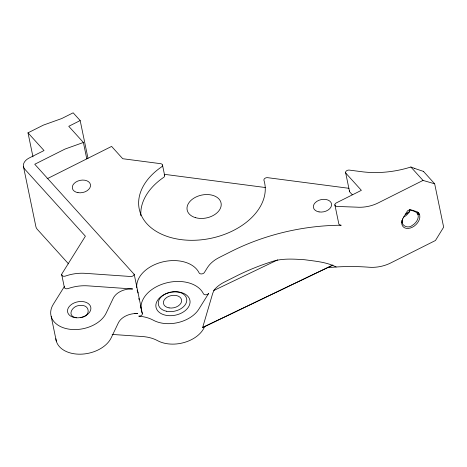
<?xml version="1.0" encoding="UTF-8"?>
<svg xmlns="http://www.w3.org/2000/svg" width="467" height="467" viewBox="0 0 467 467"><rect width="100%" height="100%" fill="white"/><g stroke="black" fill="none" stroke-linecap="round" stroke-linejoin="round"><path stroke-width="0.7" d="M86.786 158.868L83.395 142.476L65.03 149.055L34.756 164.25L134.175 274.345A2.884 1.944 -11.7 0 1 130.562 276.499L85.28 273.335A34.622 23.344 -11.7 0 0 65.473 276.044A2.884 1.944 -11.7 0 1 62.426 275.839A2.884 1.944 -11.7 0 1 61.953 273.75L85.385 236.197L24.833 169.229A11.541 7.781 -11.7 0 1 29.135 158.027L44.021 150.555L28.002 132.838L43.384 125.115L61.743 118.536L73.161 112.81L80.178 120.568L87.994 158.319M409.296 209.957C412.91 210.728 418.864 211.808 418.263 216.811C417.883 220.406 415.408 223.465 412.408 225.333C407.714 229.472 399.419 224.983 402.823 218.772M202.649 327.507L332.872 265.098L202.649 327.507L212.707 293.381L214.16 289.96A28.849 19.451 -11.7 0 1 224.253 282.15L236.314 276.073A172.066 116.026 -11.7 0 1 274.777 260.744C284.502 258.327 294.782 259.103 304.706 259.74C315.301 261.216 326.561 262.034 336.147 266.99A172.066 116.026 -11.7 0 1 369.041 267.235A28.849 19.451 -11.7 0 0 390.657 262.985L435.454 240.505L443.65 227.178L434.666 183.788L423.411 171.342M402.163 221.889L401.719 222.864A10.385 7.133 -42.1 0 0 412.338 227.231A10.385 7.133 -42.1 0 0 419.325 214.026L417.399 211.855L410.096 209.537L407.522 210.833L403.371 217.581M403.628 217.196L402.461 219.35L401.719 222.864L402.186 222.088M402.326 220.36L401.906 221.136L402.315 220.494M64.545 286.265L53.314 304.262A28.849 19.451 -11.7 0 0 68.521 329.077A28.849 19.451 -11.7 0 0 106.149 313.135L113.253 298.25A16.357 11.027 -11.7 0 1 132.622 288.974L87.872 285.851A34.622 23.344 -11.7 0 0 68.065 288.565A2.884 1.944 -11.7 0 1 64.283 287.036L61.691 274.52M409.804 211.557L405.426 214.481M409.401 211.767L405.467 214.394M80.178 120.568L68.76 126.3L83.395 142.476M47.103 178.779L111.601 146.416L122.728 158.722L160.613 163.678A2.884 1.944 -11.7 0 1 162.475 164.979L164.635 175.405M434.666 183.788L423.009 180.425L378.217 202.906A28.849 19.451 -11.7 0 1 356.595 207.155L337.291 206.455A2.884 1.944 -11.7 0 1 334.915 205.13A2.884 1.944 -11.7 0 1 336.31 202.912L361.365 190.338L345.965 173.31A2.884 1.944 -11.7 0 1 346.257 171.045A2.884 1.944 -11.7 0 1 349.392 170.105L361.476 171.681A81.089 54.674 -11.7 0 0 410.884 167.011L414.533 168.342M213.699 290.544L277.667 259.885M81.69 317.414L80.231 317.735M82.174 317.286C91.176 315.523 89.611 304.105 80.283 305.587C72.665 304.77 65.853 316.147 76.355 317.735M417.165 213.045L418.525 212.794L417.101 212.946M417.866 214.219L419.325 214.026L417.813 214.038M327.653 267.661L336.147 266.99M134.835 313.392L137.724 313.591A16.357 11.027 -11.7 0 0 118.355 322.866L111.245 337.746A28.849 19.451 -11.7 0 1 80.47 354.19A28.849 19.451 -11.7 0 1 55.842 338.709M112.138 334.425L142.476 336.538A35.095 23.665 -11.7 0 1 157.56 340.653A28.849 19.451 -11.7 0 0 204.587 326.637M348.966 188.312L267.696 177.682A2.884 1.944 -11.7 0 0 264.877 178.371A2.884 1.944 -11.7 0 0 263.96 180.35A64.043 43.186 -11.7 0 1 224.674 234.323A64.043 43.186 -11.7 0 1 147.315 224.201A64.043 43.186 -11.7 0 1 161.494 166.947A2.884 1.944 -11.7 0 0 162.475 164.979M164.209 174.296L265.542 187.547M410.884 167.011L423.009 180.425M352.258 194.745L349.853 192.083A2.884 1.944 -11.7 0 1 349.526 190.805M68.526 263.873L37.278 229.309A11.541 7.781 -11.7 0 1 35.877 226.548L23.438 166.468M138.069 292.978L137.958 292.441A32.311 21.786 -11.7 0 1 137.135 290.054M345.638 172.708L349.526 191.482M334.868 204.791L338.756 223.565A2.884 1.944 -11.7 0 0 341.179 225.234A172.066 116.026 -11.7 0 0 231.218 251.456L219.151 257.533A28.849 19.451 -11.7 0 0 207.383 267.679L204.383 272.483A2.884 1.944 -11.7 0 1 201.616 273.931A2.884 1.944 -11.7 0 1 199.076 272.845A32.311 21.786 -11.7 0 0 162.913 261.853A32.311 21.786 -11.7 0 0 136.732 287.573M134.181 274.205L142.277 313.304A2.884 1.944 -11.7 0 1 141.565 315.313A2.884 1.944 -11.7 0 1 138.769 316.136A35.095 23.665 -11.7 0 1 153.328 320.21A28.849 19.451 -11.7 0 0 198.849 309.148L208.702 293.346A2.884 1.944 -11.7 0 1 205.935 294.788A2.884 1.944 -11.7 0 1 203.396 293.702A32.311 21.786 -11.7 0 0 167.239 282.716A32.311 21.786 -11.7 0 0 141.052 308.436M138.862 298.401L139.148 299.791M140.304 305.354L140.876 308.138M28.002 132.838L32.976 156.871M51.195 316.468L56.291 341.085M142.277 313.304A32.311 21.786 -11.7 0 1 141.618 311.524M141.454 310.917A32.311 21.786 -11.7 0 1 141.197 309.685M171.71 292.126A17.308 11.669 -11.7 0 1 188.458 307.041A17.308 11.669 -11.7 0 1 159.06 312.189A17.308 11.669 -11.7 0 1 171.027 292.243M423.446 171.383A160.006 45.562 31.6 0 1 414.568 168.383M140.871 215.748A64.043 43.186 -11.7 0 1 163.654 177.378A2.884 1.944 -11.7 0 0 164.291 174.798M409.979 210.092A9.229 6.34 -42.1 0 1 403.727 217.067M74.644 317.589A11.827 7.974 -11.7 0 0 90.814 307.379A11.827 7.974 -11.7 0 0 72.157 303.994A11.827 7.974 -11.7 0 0 74.644 317.589M166.31 311.215A14.424 9.725 -11.7 0 0 186.747 299.382A14.424 9.725 -11.7 0 0 164.512 294.42A14.424 9.725 -11.7 0 0 166.31 311.215M169.077 307.887A9.229 6.223 -11.7 0 0 181.564 299.814A9.229 6.223 -11.7 0 0 166.923 297.321A9.229 6.223 -11.7 0 0 169.077 307.887M319.037 211.907A9.229 6.223 -11.7 0 0 331.523 203.84A9.229 6.223 -11.7 0 0 316.883 201.341A9.229 6.223 -11.7 0 0 319.037 211.907M77.971 192.655A9.229 6.223 -11.7 0 0 90.458 184.582A9.229 6.223 -11.7 0 0 75.817 182.089A9.229 6.223 -11.7 0 0 77.971 192.655M195.434 217.64A17.308 11.669 -11.7 0 0 221.224 204.698A17.308 11.669 -11.7 0 0 195.667 197.167A17.308 11.669 -11.7 0 0 195.434 217.64"/></g></svg>
